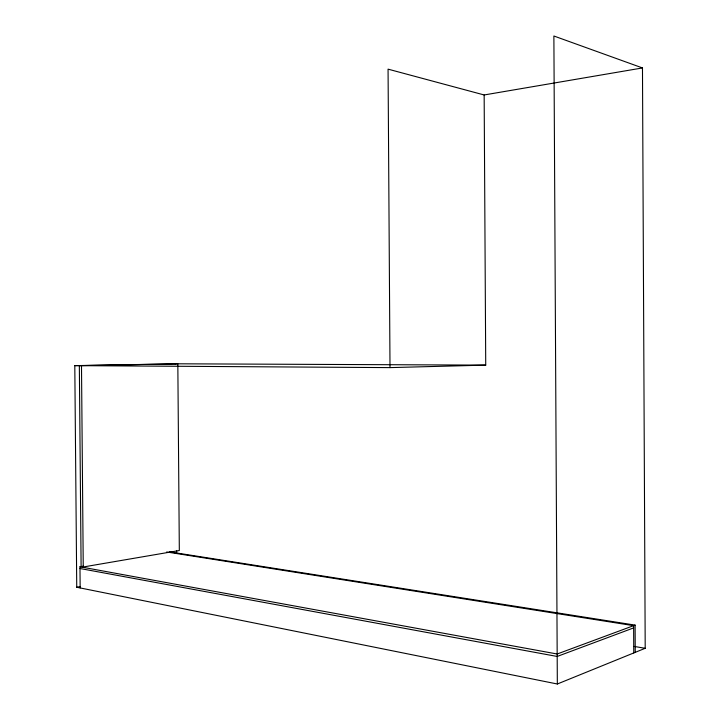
<?xml version="1.0" encoding="UTF-8"?>
<svg xmlns="http://www.w3.org/2000/svg" width="720" height="720" viewBox="0 0 720 720"><rect width="100%" height="100%" fill="white"/><g stroke="black" fill="none" stroke-linecap="round" stroke-linejoin="round"><path stroke-width="1.08" d="M557.334 684L645.201 648.297L642.474 67.941L553.878 36L557.334 684L76.743 587.25L74.799 365.625L175.662 363.861M633.636 627.903L557.181 656.46L79.992 568.512M635.238 652.347L635.103 625.113L557.172 654.003L79.974 566.775L80.163 587.934M76.743 587.25L80.037 586.629M83.25 566.982L179.325 550.521L177.831 363.87L79.344 365.634L81.108 566.586L83.25 566.982L81.495 365.643M74.799 365.625L390.006 367.614L388.062 69.147L484.155 94.968L642.474 67.941M79.974 566.775L83.313 566.208M390.006 367.614L485.73 365.121L484.155 94.968M175.131 363.789L485.73 365.121M169.506 551.862L635.103 625.113M166.671 551.979L633.627 625.662L633.762 652.95M634.131 646.416L645.201 648.297M176.634 550.755L176.652 552.987"/></g></svg>
